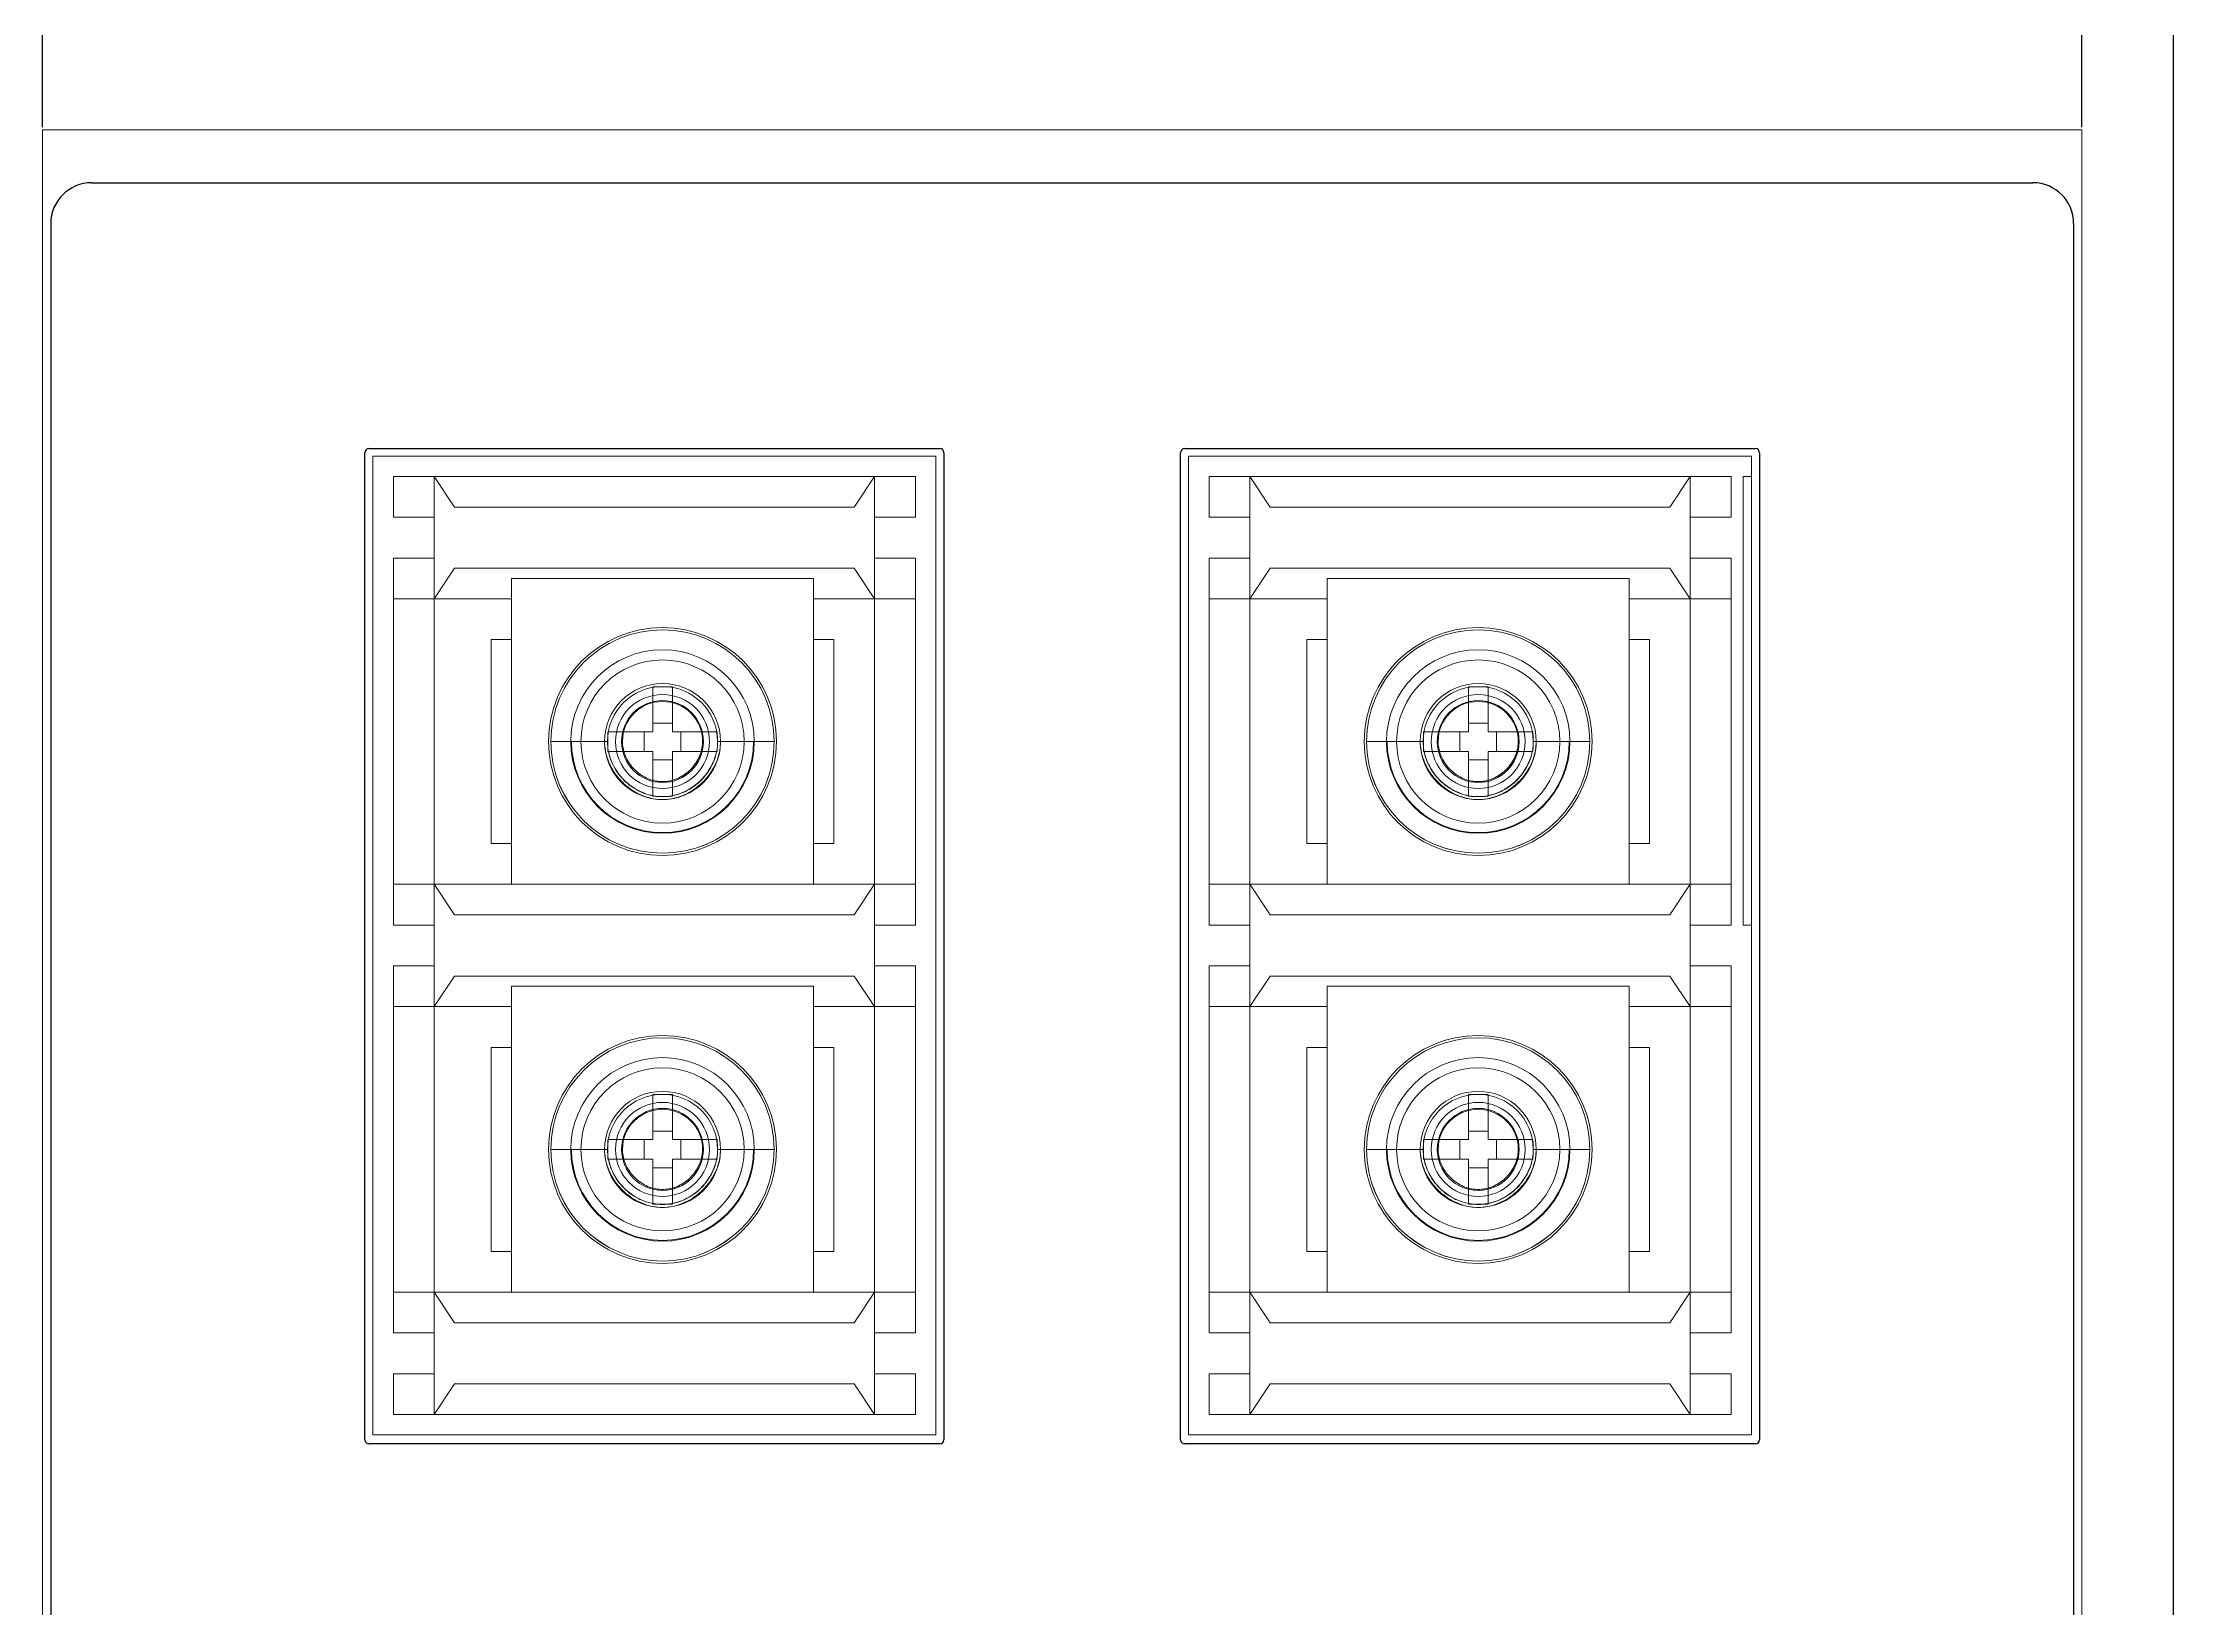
# Model space of a CAD drawing. Header units: millimetres. Extents: x 0 to 1371, y 0 to 812.
# Drawn here: x 361.8 to 414, y 696.6 to 735 of the extents above; entities that cross this region are included whole.
import ezdxf

# ---------------------------------------------------------------- set-up
doc = ezdxf.new("R2010")
doc.units = ezdxf.units.MM
doc.layers.add('DIM', color=6, linetype='Continuous')
doc.layers.add('TOP_SILK', color=6, linetype='Continuous')
doc.layers.add('LINE', color=3, linetype='Continuous', lineweight=15)
doc.dimstyles.get("Standard").update_dxf_attribs({"dimtxt": 0.18, "dimasz": 0.18, "dimexe": 0.18, "dimexo": 0.0625, "dimgap": 0.09, "dimtad": 0, "dimtih": 1, "dimtoh": 1, "dimdec": 4, "dimzin": 0, "dimdsep": 46, "dimtxsty": 'Standard', "dimcen": 0.09, "dimadec": 0, "dimazin": 0, "dimtfac": 1, "dimtdec": 4, "dimtofl": 0, "dimtmove": 0, "dimatfit": 3, "dimfxl": 1, "dimtolj": 1, "dimtzin": 0, "dimarcsym": 0})

# ---------------------------------------------------------------- blocks, each defined once
blk = doc.blocks.new('*D136')
at = {"layer": 'Defpoints', "color": 0, "transparency": 16777216}
for p in [(411.771, 744.068), (361.771, 732.85), (411.771, 732.85)]:
    blk.add_point(p, dxfattribs=at)
at = {"layer": 'DIM', "color": 0, "lineweight": -2, "transparency": 16777216}
for p, q in [((361.771, 732.912), (361.771, 744.248)), ((361.951, 744.068), (386.126, 744.068)), ((411.591, 744.068), (387.416, 744.068)), ((411.771, 732.912), (411.771, 744.248))]:
    blk.add_line(p, q, dxfattribs=at)
at = {"layer": 'DIM', "color": 0, "transparency": 16777216}
for points in [[(361.951, 744.098), (361.951, 744.038), (361.771, 744.068)], [(411.591, 744.098), (411.591, 744.038), (411.771, 744.068)]]:
    blk.add_solid(points, dxfattribs=at)
at = {"layer": 'DIM', "color": 0, "transparency": 16777216, "insert": (386.771, 744.068), "char_height": 0.18, "attachment_point": 5}
blk.add_mtext('\\A1;*50.0000', dxfattribs=at)

msp = doc.modelspace()

# ---------------------------------------------------------------- linework, layer by layer
at = {"color": 18, "true_color": 0x000000}
msp.add_line((414.01674, 607.59969), (414.01674, 761.59969), dxfattribs=at)
at = {"layer": 'LINE', "color": 18, "true_color": 0x000000}
for p, q in [((361.77133, 732.84984), (361.77133, 699.37197)), ((361.77133, 732.84984), (411.77133, 732.84984)), ((411.77133, 732.84984), (411.77133, 699.37197)), ((369.87133, 700.84984), (369.87133, 724.84984)), ((369.87133, 724.84984), (383.67133, 724.84984)), ((383.67133, 724.84984), (383.67133, 700.84984)), ((389.87133, 700.84984), (389.87133, 724.84984)), ((389.87133, 724.84984), (403.67133, 724.84984)), ((403.67133, 724.84984), (403.67133, 700.84984)), ((370.37133, 724.34984), (370.37133, 723.34984)), ((370.37133, 724.34984), (383.17133, 724.34984)), ((371.87133, 723.59984), (371.37133, 724.34984)), ((371.37133, 701.34984), (371.37133, 724.34984)), ((382.17133, 724.34984), (381.67133, 723.59984)), ((382.17133, 701.34984), (382.17133, 724.34984)), ((383.17133, 723.34984), (383.17133, 724.34984)), ((390.37133, 724.34984), (390.37133, 723.34984)), ((390.37133, 724.34984), (403.17133, 724.34984)), ((391.37133, 701.34984), (391.37133, 724.34984)), ((391.87133, 723.59984), (391.37133, 724.34984)), ((402.17133, 724.34984), (401.67133, 723.59984)), ((402.17133, 701.34984), (402.17133, 724.34984)), ((403.17133, 723.34984), (403.17133, 724.34984)), ((403.47133, 724.34984), (403.47133, 713.34984)), ((403.67133, 724.34984), (403.47133, 724.34984)), ((381.67133, 723.59984), (371.87133, 723.59984)), ((401.67133, 723.59984), (391.87133, 723.59984)), ((371.37133, 723.34984), (370.37133, 723.34984)), ((382.17133, 723.34984), (383.17133, 723.34984)), ((391.37133, 723.34984), (390.37133, 723.34984)), ((402.17133, 723.34984), (403.17133, 723.34984)), ((370.37133, 713.34984), (370.37133, 722.34984)), ((371.37133, 722.34984), (370.37133, 722.34984)), ((371.87133, 722.09984), (371.37133, 721.34984)), ((381.67133, 722.09984), (371.87133, 722.09984)), ((382.17133, 721.34984), (381.67133, 722.09984)), ((382.17133, 722.34984), (383.17133, 722.34984)), ((383.17133, 713.34984), (383.17133, 722.34984)), ((390.37133, 713.34984), (390.37133, 722.34984)), ((391.37133, 722.34984), (390.37133, 722.34984)), ((391.87133, 722.09984), (391.37133, 721.34984)), ((401.67133, 722.09984), (391.87133, 722.09984)), ((402.17133, 721.34984), (401.67133, 722.09984)), ((402.17133, 722.34984), (403.17133, 722.34984)), ((403.17133, 713.34984), (403.17133, 722.34984)), ((373.27133, 721.84984), (373.27133, 714.34984)), ((380.67133, 721.84984), (373.27133, 721.84984)), ((380.67133, 714.34984), (380.67133, 721.84984)), ((393.27133, 721.84984), (393.27133, 714.34984)), ((400.67133, 721.84984), (393.27133, 721.84984)), ((400.67133, 714.34984), (400.67133, 721.84984)), ((373.27133, 721.34984), (370.37133, 721.34984)), ((383.17133, 721.34984), (380.67133, 721.34984)), ((393.27133, 721.34984), (390.37133, 721.34984)), ((403.17133, 721.34984), (400.67133, 721.34984)), ((372.77133, 715.34984), (372.77133, 720.34984)), ((372.77133, 720.34984), (373.27133, 720.34984)), ((380.67133, 720.34984), (381.17133, 720.34984)), ((381.17133, 720.34984), (381.17133, 715.34984)), ((392.77133, 715.34984), (392.77133, 720.34984)), ((392.77133, 720.34984), (393.27133, 720.34984)), ((400.67133, 720.34984), (401.17133, 720.34984)), ((401.17133, 720.34984), (401.17133, 715.34984)), ((376.73003, 719.19192), (376.73003, 718.09114)), ((377.21263, 718.09114), (377.21263, 719.19192)), ((396.73003, 719.19192), (396.73003, 718.09114)), ((397.21263, 718.09114), (397.21263, 719.19192)), ((376.73003, 718.09114), (375.62925, 718.09114)), ((376.52178, 718.09114), (376.52178, 717.60854)), ((377.21263, 718.29939), (376.73003, 718.29939)), ((378.3134, 718.09114), (377.21263, 718.09114)), ((377.42087, 717.60854), (377.42087, 718.09114)), ((396.73003, 718.09114), (395.62925, 718.09114)), ((396.52178, 718.09114), (396.52178, 717.60854)), ((397.21263, 718.29939), (396.73003, 718.29939)), ((398.3134, 718.09114), (397.21263, 718.09114)), ((397.42087, 717.60854), (397.42087, 718.09114)), ((374.73904, 717.84984), (374.23284, 717.84984)), ((374.73904, 717.84984), (375.62627, 717.84984)), ((375.62925, 717.60854), (376.73003, 717.60854)), ((376.73003, 717.60854), (376.73003, 716.50776)), ((376.73003, 717.40029), (377.21263, 717.40029)), ((377.21263, 716.50776), (377.21263, 717.60854)), ((377.21263, 717.60854), (378.3134, 717.60854)), ((379.20361, 717.84984), (378.31638, 717.84984)), ((379.20361, 717.84984), (379.70982, 717.84984)), ((394.73904, 717.84984), (394.23284, 717.84984)), ((394.73904, 717.84984), (395.62627, 717.84984)), ((395.62925, 717.60854), (396.73003, 717.60854)), ((396.73003, 717.60854), (396.73003, 716.50776)), ((396.73003, 717.40029), (397.21263, 717.40029)), ((397.21263, 716.50776), (397.21263, 717.60854)), ((397.21263, 717.60854), (398.3134, 717.60854)), ((399.20361, 717.84984), (398.31638, 717.84984)), ((399.20361, 717.84984), (399.70982, 717.84984)), ((373.27133, 715.34984), (372.77133, 715.34984)), ((381.17133, 715.34984), (380.67133, 715.34984)), ((393.27133, 715.34984), (392.77133, 715.34984)), ((401.17133, 715.34984), (400.67133, 715.34984)), ((370.37133, 714.34984), (383.17133, 714.34984)), ((371.87133, 713.59984), (371.37133, 714.34984)), ((382.17133, 714.34984), (381.67133, 713.59984)), ((390.37133, 714.34984), (403.17133, 714.34984)), ((391.87133, 713.59984), (391.37133, 714.34984)), ((402.17133, 714.34984), (401.67133, 713.59984)), ((371.37133, 713.34984), (370.37133, 713.34984)), ((381.67133, 713.59984), (371.87133, 713.59984)), ((382.17133, 713.34984), (383.17133, 713.34984)), ((391.37133, 713.34984), (390.37133, 713.34984)), ((401.67133, 713.59984), (391.87133, 713.59984)), ((402.17133, 713.34984), (403.17133, 713.34984)), ((403.47133, 713.34984), (403.67133, 713.34984)), ((370.37133, 703.34984), (370.37133, 712.34984)), ((371.37133, 712.34984), (370.37133, 712.34984)), ((382.17133, 712.34984), (383.17133, 712.34984)), ((383.17133, 703.34984), (383.17133, 712.34984)), ((390.37133, 703.34984), (390.37133, 712.34984)), ((391.37133, 712.34984), (390.37133, 712.34984)), ((402.17133, 712.34984), (403.17133, 712.34984)), ((403.17133, 703.34984), (403.17133, 712.34984)), ((371.87133, 712.09984), (371.37133, 711.34984)), ((381.67133, 712.09984), (371.87133, 712.09984)), ((373.27133, 711.84984), (373.27133, 704.34984)), ((380.67133, 711.84984), (373.27133, 711.84984)), ((380.67133, 704.34984), (380.67133, 711.84984)), ((382.17133, 711.34984), (381.67133, 712.09984)), ((391.87133, 712.09984), (391.37133, 711.34984)), ((401.67133, 712.09984), (391.87133, 712.09984)), ((393.27133, 711.84984), (393.27133, 704.34984)), ((400.67133, 711.84984), (393.27133, 711.84984)), ((400.67133, 704.34984), (400.67133, 711.84984)), ((402.17133, 711.34984), (401.67133, 712.09984)), ((373.27133, 711.34984), (370.37133, 711.34984)), ((383.17133, 711.34984), (380.67133, 711.34984)), ((393.27133, 711.34984), (390.37133, 711.34984)), ((403.17133, 711.34984), (400.67133, 711.34984)), ((372.77133, 705.34984), (372.77133, 710.34984)), ((372.77133, 710.34984), (373.27133, 710.34984)), ((380.67133, 710.34984), (381.17133, 710.34984)), ((381.17133, 710.34984), (381.17133, 705.34984)), ((392.77133, 705.34984), (392.77133, 710.34984)), ((392.77133, 710.34984), (393.27133, 710.34984)), ((400.67133, 710.34984), (401.17133, 710.34984)), ((401.17133, 710.34984), (401.17133, 705.34984)), ((376.73003, 709.19192), (376.73003, 708.09114)), ((377.21263, 708.09114), (377.21263, 709.19192)), ((396.73003, 709.19192), (396.73003, 708.09114)), ((397.21263, 708.09114), (397.21263, 709.19192)), ((376.73003, 708.09114), (375.62925, 708.09114)), ((376.52178, 708.09114), (376.52178, 707.60854)), ((377.21263, 708.29939), (376.73003, 708.29939)), ((378.3134, 708.09114), (377.21263, 708.09114)), ((377.42087, 707.60854), (377.42087, 708.09114)), ((396.73003, 708.09114), (395.62925, 708.09114)), ((396.52178, 708.09114), (396.52178, 707.60854)), ((397.21263, 708.29939), (396.73003, 708.29939)), ((398.3134, 708.09114), (397.21263, 708.09114)), ((397.42087, 707.60854), (397.42087, 708.09114)), ((374.73904, 707.84984), (374.23284, 707.84984)), ((374.73904, 707.84984), (375.62627, 707.84984)), ((375.62925, 707.60854), (376.73003, 707.60854)), ((376.73003, 707.60854), (376.73003, 706.50776)), ((377.21263, 706.50776), (377.21263, 707.60854)), ((377.21263, 707.60854), (378.3134, 707.60854)), ((379.20361, 707.84984), (378.31638, 707.84984)), ((379.20361, 707.84984), (379.70982, 707.84984)), ((394.73904, 707.84984), (394.23284, 707.84984)), ((394.73904, 707.84984), (395.62627, 707.84984)), ((395.62925, 707.60854), (396.73003, 707.60854)), ((396.73003, 707.60854), (396.73003, 706.50776)), ((397.21263, 706.50776), (397.21263, 707.60854)), ((397.21263, 707.60854), (398.3134, 707.60854)), ((399.20361, 707.84984), (398.31638, 707.84984)), ((399.20361, 707.84984), (399.70982, 707.84984)), ((376.73003, 707.40029), (377.21263, 707.40029)), ((396.73003, 707.40029), (397.21263, 707.40029)), ((373.27133, 705.34984), (372.77133, 705.34984)), ((381.17133, 705.34984), (380.67133, 705.34984)), ((393.27133, 705.34984), (392.77133, 705.34984)), ((401.17133, 705.34984), (400.67133, 705.34984)), ((370.37133, 704.34984), (383.17133, 704.34984)), ((371.87133, 703.59984), (371.37133, 704.34984)), ((382.17133, 704.34984), (381.67133, 703.59984)), ((390.37133, 704.34984), (403.17133, 704.34984)), ((391.87133, 703.59984), (391.37133, 704.34984)), ((402.17133, 704.34984), (401.67133, 703.59984)), ((371.37133, 703.34984), (370.37133, 703.34984)), ((381.67133, 703.59984), (371.87133, 703.59984)), ((382.17133, 703.34984), (383.17133, 703.34984)), ((391.37133, 703.34984), (390.37133, 703.34984)), ((401.67133, 703.59984), (391.87133, 703.59984)), ((402.17133, 703.34984), (403.17133, 703.34984)), ((370.37133, 702.34984), (370.37133, 701.34984)), ((371.37133, 702.34984), (370.37133, 702.34984)), ((382.17133, 702.34984), (383.17133, 702.34984)), ((383.17133, 701.34984), (383.17133, 702.34984)), ((390.37133, 702.34984), (390.37133, 701.34984)), ((391.37133, 702.34984), (390.37133, 702.34984)), ((402.17133, 702.34984), (403.17133, 702.34984)), ((403.17133, 701.34984), (403.17133, 702.34984)), ((371.87133, 702.09984), (371.37133, 701.34984)), ((381.67133, 702.09984), (371.87133, 702.09984)), ((382.17133, 701.34984), (381.67133, 702.09984)), ((391.87133, 702.09984), (391.37133, 701.34984)), ((401.67133, 702.09984), (391.87133, 702.09984)), ((402.17133, 701.34984), (401.67133, 702.09984)), ((383.17133, 701.34984), (370.37133, 701.34984)), ((403.17133, 701.34984), (390.37133, 701.34984)), ((383.67133, 700.84984), (369.87133, 700.84984)), ((403.67133, 700.84984), (389.87133, 700.84984)), ((361.77133, 697.84256), (361.77133, 699.37197)), ((411.77133, 699.37197), (411.77133, 697.84256)), ((361.77133, 697.84256), (361.77133, 646.84156)), ((411.77133, 697.84256), (411.77133, 646.84156))]:
    msp.add_line(p, q, dxfattribs=at)
for centre, radius in [((376.97133, 717.84984), 2.794), ((396.97133, 717.84984), 2.794), ((376.97133, 717.84984), 2), ((396.97133, 717.84984), 2), ((376.97133, 717.84984), 1.15196), ((396.97133, 717.84984), 1.15196), ((376.97133, 717.84984), 1.00446), ((396.97133, 717.84984), 1.00446), ((376.97133, 707.84984), 2.794), ((396.97133, 707.84984), 2.794), ((376.97133, 707.84984), 2), ((396.97133, 707.84984), 2), ((376.97133, 707.84984), 1.15196), ((396.97133, 707.84984), 1.15196), ((376.97133, 707.84984), 1.00446), ((396.97133, 707.84984), 1.00446)]:
    msp.add_circle(centre, radius, dxfattribs=at)
for centre, radius, start, end in [((376.97133, 717.84984), 2.73747, 0, 180), ((396.97133, 717.84984), 2.73747, 0, 180), ((376.97133, 717.84984), 2.24935, 0, 180), ((396.97133, 717.84984), 2.24935, 0, 180), ((376.97133, 717.84984), 1.4224, 0, 180), ((376.97133, 717.84984), 1.34994, 0, 180), ((396.97133, 717.84984), 1.4224, 0, 180), ((396.97133, 717.84984), 1.34994, 0, 180), ((376.97133, 717.84984), 0.98246, 0, 180), ((396.97133, 717.84984), 0.98246, 0, 180), ((376.97133, 717.84984), 2.73849, 180, 0), ((376.97133, 717.84984), 2.73747, 180, 0), ((376.97133, 717.84984), 2.24935, 180, 0), ((376.97133, 717.84984), 2.23228, 180, 0), ((376.97133, 717.84984), 1.4224, 180, 0), ((396.97133, 717.84984), 2.73849, 180, 0), ((396.97133, 717.84984), 2.73747, 180, 0), ((396.97133, 717.84984), 2.24935, 180, 0), ((396.97133, 717.84984), 2.23228, 180, 0), ((396.97133, 717.84984), 1.4224, 180, 0), ((376.97133, 707.84984), 2.73747, 0, 180), ((396.97133, 707.84984), 2.73747, 0, 180), ((376.97133, 707.84984), 2.24935, 0, 180), ((396.97133, 707.84984), 2.24935, 0, 180), ((376.97133, 707.84984), 1.4224, 0, 180), ((376.97133, 707.84984), 1.34994, 0, 180), ((396.97133, 707.84984), 1.4224, 0, 180), ((396.97133, 707.84984), 1.34994, 0, 180), ((376.97133, 707.84984), 0.98246, 0, 180), ((396.97133, 707.84984), 0.98246, 0, 180), ((376.97133, 707.84984), 2.73849, 180, 0), ((376.97133, 707.84984), 2.73747, 180, 0), ((376.97133, 707.84984), 2.24935, 180, 0), ((376.97133, 707.84984), 2.23228, 180, 0), ((376.97133, 707.84984), 1.4224, 180, 0), ((396.97133, 707.84984), 2.73849, 180, 0), ((396.97133, 707.84984), 2.73747, 180, 0), ((396.97133, 707.84984), 2.24935, 180, 0), ((396.97133, 707.84984), 2.23228, 180, 0), ((396.97133, 707.84984), 1.4224, 180, 0)]:
    msp.add_arc(centre, radius, start, end, dxfattribs=at)
for points, start_tangent, end_tangent in [([(377.21263, 719.19192), (377.05179, 719.19458), (376.89086, 719.19458), (376.73003, 719.19192)], (-0.99969531, 0.02468367), (-0.99969531, -0.02468367)), ([(397.21263, 719.19192), (397.05179, 719.19458), (396.89086, 719.19458), (396.73003, 719.19192)], (-0.99969531, 0.02468367), (-0.99969531, -0.02468367)), ([(375.62925, 718.09114), (375.62759, 718.01074), (375.62659, 717.9303), (375.62625, 717.84984)], (-0.02468559, -0.99969526), (0, -1)), ([(378.3164, 717.84984), (378.31607, 717.9303), (378.31507, 718.01074), (378.3134, 718.09114)], (0, 1), (-0.02468559, 0.99969526)), ([(395.62925, 718.09114), (395.62759, 718.01074), (395.62659, 717.9303), (395.62625, 717.84984)], (-0.02468559, -0.99969526), (0, -1)), ([(398.3164, 717.84984), (398.31607, 717.9303), (398.31507, 718.01074), (398.3134, 718.09114)], (0, 1), (-0.02468559, 0.99969526)), ([(375.54893, 717.84984), (375.56973, 717.62302), (375.63438, 717.3913), (375.74328, 717.16494), (375.89202, 716.95593), (376.07501, 716.77257), (376.28397, 716.62324), (376.51073, 716.51367), (376.74327, 716.44847), (376.97133, 716.42744)], (-0.00498404, -0.99998758), (0.99998916, 0.00465552)), ([(375.54893, 717.84984), (375.56991, 717.61838), (375.63452, 717.38444), (375.74303, 717.15732), (375.89103, 716.94897), (376.07337, 716.76709), (376.28178, 716.61979), (376.50842, 716.51211), (376.74137, 716.44815), (376.97133, 716.42744)], (0.00242253, -0.99999707), (0.99999722, -0.00235814)), ([(376.97133, 716.42744), (376.73987, 716.44842), (376.50593, 716.51304), (376.27881, 716.62154), (376.07046, 716.76954), (375.88858, 716.95188), (375.74128, 717.16029), (375.63359, 717.38694), (375.56964, 717.61988), (375.54893, 717.84984)], (-0.99999707, 0.00242253), (-0.00235814, 0.99999722)), ([(375.62139, 717.84984), (375.64188, 717.62335), (375.70382, 717.39862), (375.80666, 717.18306), (375.94595, 716.98728), (376.11728, 716.81728), (376.31325, 716.68009), (376.52741, 716.57963), (376.74921, 716.51961), (376.97133, 716.4999)], (0.00187431, -0.99999824), (0.99999847, -0.00175024)), ([(376.97133, 716.4999), (376.74901, 716.5203), (376.52548, 716.5827), (376.30947, 716.68685), (376.11213, 716.82816), (375.94044, 717.00155), (375.80179, 717.19911), (375.70069, 717.41335), (375.64077, 717.63313), (375.62139, 717.84984)], (-0.99999679, 0.00253301), (-0.00229278, 0.99999737)), ([(375.62625, 717.84984), (375.62659, 717.76938), (375.62759, 717.68894), (375.62925, 717.60854)], (0, -1), (0.02468559, -0.99969526)), ([(376.97133, 716.86738), (376.80953, 716.88223), (376.64685, 716.92764), (376.48964, 717.00344), (376.34602, 717.10628), (376.22106, 717.23247), (376.12016, 717.37625), (376.04658, 717.53217), (376.00297, 717.69212), (375.98887, 717.84984)], (-0.99999679, 0.00253301), (-0.00229278, 0.99999737)), ([(376.97133, 716.4999), (377.19782, 716.52039), (377.42254, 716.58233), (377.63811, 716.68517), (377.83389, 716.82446), (378.00388, 716.9958), (378.14107, 717.19176), (378.24154, 717.40592), (378.30156, 717.62772), (378.32126, 717.84984)], (0.99999824, 0.00187431), (0.00175024, 0.99999847)), ([(377.95379, 717.84984), (377.93894, 717.68804), (377.89353, 717.52536), (377.81773, 717.36815), (377.71489, 717.22453), (377.58869, 717.09958), (377.44492, 716.99867), (377.289, 716.9251), (377.12904, 716.88148), (376.97133, 716.86738)], (-0.00253301, -0.99999679), (-0.99999737, -0.00229278)), ([(376.97133, 716.42744), (377.20278, 716.44842), (377.43672, 716.51304), (377.66384, 716.62154), (377.8722, 716.76954), (378.05408, 716.95188), (378.20137, 717.16029), (378.30906, 717.38694), (378.37301, 717.61988), (378.39373, 717.84984)], (0.99999707, 0.00242253), (0.00235814, 0.99999722)), ([(376.97133, 716.42744), (377.19815, 716.44824), (377.42986, 716.51289), (377.65623, 716.62179), (377.86523, 716.77053), (378.0486, 716.95352), (378.19792, 717.16248), (378.3075, 717.38924), (378.37269, 717.62178), (378.39373, 717.84984)], (0.99998758, -0.00498404), (-0.00465552, 0.99998916)), ([(376.97133, 716.86738), (377.13313, 716.88223), (377.2958, 716.92764), (377.45302, 717.00344), (377.59663, 717.10628), (377.72159, 717.23247), (377.82249, 717.37625), (377.89607, 717.53217), (377.93968, 717.69212), (377.95379, 717.84984)], (0.99999679, 0.00253301), (0.00229278, 0.99999737)), ([(378.32126, 717.84984), (378.30086, 717.62752), (378.23847, 717.40399), (378.13432, 717.18798), (377.99301, 716.99064), (377.81961, 716.81895), (377.62206, 716.68031), (377.40782, 716.57921), (377.18803, 716.51928), (376.97133, 716.4999)], (-0.00253301, -0.99999679), (-0.99999737, -0.00229278)), ([(378.3134, 717.60854), (378.31507, 717.68894), (378.31607, 717.76938), (378.3164, 717.84984)], (0.02468559, 0.99969526), (0, 1)), ([(395.54893, 717.84984), (395.56973, 717.62302), (395.63438, 717.3913), (395.74328, 717.16494), (395.89202, 716.95593), (396.07501, 716.77257), (396.28397, 716.62324), (396.51073, 716.51367), (396.74327, 716.44847), (396.97133, 716.42744)], (-0.00498404, -0.99998758), (0.99998916, 0.00465552)), ([(395.54893, 717.84984), (395.56991, 717.61838), (395.63452, 717.38444), (395.74303, 717.15732), (395.89103, 716.94897), (396.07337, 716.76709), (396.28178, 716.61979), (396.50842, 716.51211), (396.74137, 716.44815), (396.97133, 716.42744)], (0.00242253, -0.99999707), (0.99999722, -0.00235814)), ([(396.97133, 716.42744), (396.73987, 716.44842), (396.50593, 716.51304), (396.27881, 716.62154), (396.07046, 716.76954), (395.88858, 716.95188), (395.74128, 717.16029), (395.63359, 717.38694), (395.56964, 717.61988), (395.54893, 717.84984)], (-0.99999707, 0.00242253), (-0.00235814, 0.99999722)), ([(395.62139, 717.84984), (395.64188, 717.62335), (395.70382, 717.39862), (395.80666, 717.18306), (395.94595, 716.98728), (396.11728, 716.81728), (396.31325, 716.68009), (396.52741, 716.57963), (396.74921, 716.51961), (396.97133, 716.4999)], (0.00187431, -0.99999824), (0.99999847, -0.00175024)), ([(396.97133, 716.4999), (396.74901, 716.5203), (396.52548, 716.5827), (396.30947, 716.68685), (396.11213, 716.82816), (395.94044, 717.00155), (395.80179, 717.19911), (395.70069, 717.41335), (395.64077, 717.63313), (395.62139, 717.84984)], (-0.99999679, 0.00253301), (-0.00229278, 0.99999737)), ([(395.62625, 717.84984), (395.62659, 717.76938), (395.62759, 717.68894), (395.62925, 717.60854)], (0, -1), (0.02468559, -0.99969526)), ([(396.97133, 716.86738), (396.80953, 716.88223), (396.64685, 716.92764), (396.48964, 717.00344), (396.34602, 717.10628), (396.22106, 717.23247), (396.12016, 717.37625), (396.04658, 717.53217), (396.00297, 717.69212), (395.98887, 717.84984)], (-0.99999679, 0.00253301), (-0.00229278, 0.99999737)), ([(396.97133, 716.4999), (397.19782, 716.52039), (397.42254, 716.58233), (397.63811, 716.68517), (397.83389, 716.82446), (398.00388, 716.9958), (398.14107, 717.19176), (398.24154, 717.40592), (398.30156, 717.62772), (398.32126, 717.84984)], (0.99999824, 0.00187431), (0.00175024, 0.99999847)), ([(397.95379, 717.84984), (397.93894, 717.68804), (397.89353, 717.52536), (397.81773, 717.36815), (397.71489, 717.22453), (397.58869, 717.09958), (397.44492, 716.99867), (397.289, 716.9251), (397.12904, 716.88148), (396.97133, 716.86738)], (-0.00253301, -0.99999679), (-0.99999737, -0.00229278)), ([(396.97133, 716.42744), (397.20278, 716.44842), (397.43672, 716.51304), (397.66384, 716.62154), (397.8722, 716.76954), (398.05408, 716.95188), (398.20137, 717.16029), (398.30906, 717.38694), (398.37301, 717.61988), (398.39373, 717.84984)], (0.99999707, 0.00242253), (0.00235814, 0.99999722)), ([(396.97133, 716.42744), (397.19815, 716.44824), (397.42986, 716.51289), (397.65623, 716.62179), (397.86523, 716.77053), (398.0486, 716.95352), (398.19792, 717.16248), (398.3075, 717.38924), (398.37269, 717.62178), (398.39373, 717.84984)], (0.99998758, -0.00498404), (-0.00465552, 0.99998916)), ([(396.97133, 716.86738), (397.13313, 716.88223), (397.2958, 716.92764), (397.45302, 717.00344), (397.59663, 717.10628), (397.72159, 717.23247), (397.82249, 717.37625), (397.89607, 717.53217), (397.93968, 717.69212), (397.95379, 717.84984)], (0.99999679, 0.00253301), (0.00229278, 0.99999737)), ([(398.32126, 717.84984), (398.30086, 717.62752), (398.23847, 717.40399), (398.13432, 717.18798), (397.99301, 716.99064), (397.81961, 716.81895), (397.62206, 716.68031), (397.40782, 716.57921), (397.18803, 716.51928), (396.97133, 716.4999)], (-0.00253301, -0.99999679), (-0.99999737, -0.00229278)), ([(398.3134, 717.60854), (398.31507, 717.68894), (398.31607, 717.76938), (398.3164, 717.84984)], (0.02468559, 0.99969526), (0, 1)), ([(376.73003, 716.50776), (376.81042, 716.5061), (376.89086, 716.50511), (376.97133, 716.50478)], (0.99969531, -0.02468367), (1, 0)), ([(376.97133, 716.50478), (377.05179, 716.50511), (377.13223, 716.5061), (377.21263, 716.50776)], (1, 0), (0.99969531, 0.02468367)), ([(396.73003, 716.50776), (396.81042, 716.5061), (396.89086, 716.50511), (396.97133, 716.50478)], (0.99969531, -0.02468367), (1, 0)), ([(396.97133, 716.50478), (397.05179, 716.50511), (397.13223, 716.5061), (397.21263, 716.50776)], (1, 0), (0.99969531, 0.02468367)), ([(377.21263, 709.19192), (377.05179, 709.19458), (376.89086, 709.19458), (376.73003, 709.19192)], (-0.99969531, 0.02468367), (-0.99969531, -0.02468367)), ([(397.21263, 709.19192), (397.05179, 709.19458), (396.89086, 709.19458), (396.73003, 709.19192)], (-0.99969531, 0.02468367), (-0.99969531, -0.02468367)), ([(375.62925, 708.09114), (375.62759, 708.01074), (375.62659, 707.9303), (375.62625, 707.84984)], (-0.02468559, -0.99969526), (0, -1)), ([(378.3164, 707.84984), (378.31607, 707.9303), (378.31507, 708.01074), (378.3134, 708.09114)], (0, 1), (-0.02468559, 0.99969526)), ([(395.62925, 708.09114), (395.62759, 708.01074), (395.62659, 707.9303), (395.62625, 707.84984)], (-0.02468559, -0.99969526), (0, -1)), ([(398.3164, 707.84984), (398.31607, 707.9303), (398.31507, 708.01074), (398.3134, 708.09114)], (0, 1), (-0.02468559, 0.99969526)), ([(375.54893, 707.84984), (375.56973, 707.62302), (375.63438, 707.3913), (375.74328, 707.16494), (375.89202, 706.95593), (376.07501, 706.77257), (376.28397, 706.62324), (376.51073, 706.51367), (376.74327, 706.44847), (376.97133, 706.42744)], (-0.00498404, -0.99998758), (0.99998916, 0.00465552)), ([(375.54893, 707.84984), (375.56991, 707.61838), (375.63452, 707.38444), (375.74303, 707.15732), (375.89103, 706.94897), (376.07337, 706.76709), (376.28178, 706.61979), (376.50842, 706.51211), (376.74137, 706.44815), (376.97133, 706.42744)], (0.00242253, -0.99999707), (0.99999722, -0.00235814)), ([(376.97133, 706.42744), (376.73987, 706.44842), (376.50593, 706.51304), (376.27881, 706.62154), (376.07046, 706.76954), (375.88858, 706.95188), (375.74128, 707.16029), (375.63359, 707.38694), (375.56964, 707.61988), (375.54893, 707.84984)], (-0.99999707, 0.00242253), (-0.00235814, 0.99999722)), ([(375.62139, 707.84984), (375.64188, 707.62335), (375.70382, 707.39862), (375.80666, 707.18306), (375.94595, 706.98728), (376.11728, 706.81728), (376.31325, 706.68009), (376.52741, 706.57963), (376.74921, 706.51961), (376.97133, 706.4999)], (0.00187431, -0.99999824), (0.99999847, -0.00175024)), ([(376.97133, 706.4999), (376.74901, 706.5203), (376.52548, 706.5827), (376.30947, 706.68685), (376.11213, 706.82816), (375.94044, 707.00155), (375.80179, 707.19911), (375.70069, 707.41335), (375.64077, 707.63313), (375.62139, 707.84984)], (-0.99999679, 0.00253301), (-0.00229278, 0.99999737)), ([(375.62625, 707.84984), (375.62659, 707.76938), (375.62759, 707.68894), (375.62925, 707.60854)], (0, -1), (0.02468559, -0.99969526)), ([(376.97133, 706.86738), (376.80953, 706.88223), (376.64685, 706.92764), (376.48964, 707.00344), (376.34602, 707.10628), (376.22106, 707.23247), (376.12016, 707.37625), (376.04658, 707.53217), (376.00297, 707.69212), (375.98887, 707.84984)], (-0.99999679, 0.00253301), (-0.00229278, 0.99999737)), ([(376.97133, 706.4999), (377.19782, 706.52039), (377.42254, 706.58233), (377.63811, 706.68517), (377.83389, 706.82446), (378.00388, 706.9958), (378.14107, 707.19176), (378.24154, 707.40592), (378.30156, 707.62772), (378.32126, 707.84984)], (0.99999824, 0.00187431), (0.00175024, 0.99999847)), ([(377.95379, 707.84984), (377.93894, 707.68804), (377.89353, 707.52536), (377.81773, 707.36815), (377.71489, 707.22453), (377.58869, 707.09958), (377.44492, 706.99867), (377.289, 706.9251), (377.12904, 706.88148), (376.97133, 706.86738)], (-0.00253301, -0.99999679), (-0.99999737, -0.00229278)), ([(376.97133, 706.42744), (377.20278, 706.44842), (377.43672, 706.51304), (377.66384, 706.62154), (377.8722, 706.76954), (378.05408, 706.95188), (378.20137, 707.16029), (378.30906, 707.38694), (378.37301, 707.61988), (378.39373, 707.84984)], (0.99999707, 0.00242253), (0.00235814, 0.99999722)), ([(376.97133, 706.42744), (377.19815, 706.44824), (377.42986, 706.51289), (377.65623, 706.62179), (377.86523, 706.77053), (378.0486, 706.95352), (378.19792, 707.16248), (378.3075, 707.38924), (378.37269, 707.62178), (378.39373, 707.84984)], (0.99998758, -0.00498404), (-0.00465552, 0.99998916)), ([(376.97133, 706.86738), (377.13313, 706.88223), (377.2958, 706.92764), (377.45302, 707.00344), (377.59663, 707.10628), (377.72159, 707.23247), (377.82249, 707.37625), (377.89607, 707.53217), (377.93968, 707.69212), (377.95379, 707.84984)], (0.99999679, 0.00253301), (0.00229278, 0.99999737)), ([(378.32126, 707.84984), (378.30086, 707.62752), (378.23847, 707.40399), (378.13432, 707.18798), (377.99301, 706.99064), (377.81961, 706.81895), (377.62206, 706.68031), (377.40782, 706.57921), (377.18803, 706.51928), (376.97133, 706.4999)], (-0.00253301, -0.99999679), (-0.99999737, -0.00229278)), ([(378.3134, 707.60854), (378.31507, 707.68894), (378.31607, 707.76938), (378.3164, 707.84984)], (0.02468559, 0.99969526), (0, 1)), ([(395.54893, 707.84984), (395.56973, 707.62302), (395.63438, 707.3913), (395.74328, 707.16494), (395.89202, 706.95593), (396.07501, 706.77257), (396.28397, 706.62324), (396.51073, 706.51367), (396.74327, 706.44847), (396.97133, 706.42744)], (-0.00498404, -0.99998758), (0.99998916, 0.00465552)), ([(395.54893, 707.84984), (395.56991, 707.61838), (395.63452, 707.38444), (395.74303, 707.15732), (395.89103, 706.94897), (396.07337, 706.76709), (396.28178, 706.61979), (396.50842, 706.51211), (396.74137, 706.44815), (396.97133, 706.42744)], (0.00242253, -0.99999707), (0.99999722, -0.00235814)), ([(396.97133, 706.42744), (396.73987, 706.44842), (396.50593, 706.51304), (396.27881, 706.62154), (396.07046, 706.76954), (395.88858, 706.95188), (395.74128, 707.16029), (395.63359, 707.38694), (395.56964, 707.61988), (395.54893, 707.84984)], (-0.99999707, 0.00242253), (-0.00235814, 0.99999722)), ([(395.62139, 707.84984), (395.64188, 707.62335), (395.70382, 707.39862), (395.80666, 707.18306), (395.94595, 706.98728), (396.11728, 706.81728), (396.31325, 706.68009), (396.52741, 706.57963), (396.74921, 706.51961), (396.97133, 706.4999)], (0.00187431, -0.99999824), (0.99999847, -0.00175024)), ([(396.97133, 706.4999), (396.74901, 706.5203), (396.52548, 706.5827), (396.30947, 706.68685), (396.11213, 706.82816), (395.94044, 707.00155), (395.80179, 707.19911), (395.70069, 707.41335), (395.64077, 707.63313), (395.62139, 707.84984)], (-0.99999679, 0.00253301), (-0.00229278, 0.99999737)), ([(395.62625, 707.84984), (395.62659, 707.76938), (395.62759, 707.68894), (395.62925, 707.60854)], (0, -1), (0.02468559, -0.99969526)), ([(396.97133, 706.86738), (396.80953, 706.88223), (396.64685, 706.92764), (396.48964, 707.00344), (396.34602, 707.10628), (396.22106, 707.23247), (396.12016, 707.37625), (396.04658, 707.53217), (396.00297, 707.69212), (395.98887, 707.84984)], (-0.99999679, 0.00253301), (-0.00229278, 0.99999737)), ([(396.97133, 706.4999), (397.19782, 706.52039), (397.42254, 706.58233), (397.63811, 706.68517), (397.83389, 706.82446), (398.00388, 706.9958), (398.14107, 707.19176), (398.24154, 707.40592), (398.30156, 707.62772), (398.32126, 707.84984)], (0.99999824, 0.00187431), (0.00175024, 0.99999847)), ([(397.95379, 707.84984), (397.93894, 707.68804), (397.89353, 707.52536), (397.81773, 707.36815), (397.71489, 707.22453), (397.58869, 707.09958), (397.44492, 706.99867), (397.289, 706.9251), (397.12904, 706.88148), (396.97133, 706.86738)], (-0.00253301, -0.99999679), (-0.99999737, -0.00229278)), ([(396.97133, 706.42744), (397.20278, 706.44842), (397.43672, 706.51304), (397.66384, 706.62154), (397.8722, 706.76954), (398.05408, 706.95188), (398.20137, 707.16029), (398.30906, 707.38694), (398.37301, 707.61988), (398.39373, 707.84984)], (0.99999707, 0.00242253), (0.00235814, 0.99999722)), ([(396.97133, 706.42744), (397.19815, 706.44824), (397.42986, 706.51289), (397.65623, 706.62179), (397.86523, 706.77053), (398.0486, 706.95352), (398.19792, 707.16248), (398.3075, 707.38924), (398.37269, 707.62178), (398.39373, 707.84984)], (0.99998758, -0.00498404), (-0.00465552, 0.99998916)), ([(396.97133, 706.86738), (397.13313, 706.88223), (397.2958, 706.92764), (397.45302, 707.00344), (397.59663, 707.10628), (397.72159, 707.23247), (397.82249, 707.37625), (397.89607, 707.53217), (397.93968, 707.69212), (397.95379, 707.84984)], (0.99999679, 0.00253301), (0.00229278, 0.99999737)), ([(398.32126, 707.84984), (398.30086, 707.62752), (398.23847, 707.40399), (398.13432, 707.18798), (397.99301, 706.99064), (397.81961, 706.81895), (397.62206, 706.68031), (397.40782, 706.57921), (397.18803, 706.51928), (396.97133, 706.4999)], (-0.00253301, -0.99999679), (-0.99999737, -0.00229278)), ([(398.3134, 707.60854), (398.31507, 707.68894), (398.31607, 707.76938), (398.3164, 707.84984)], (0.02468559, 0.99969526), (0, 1)), ([(376.73003, 706.50776), (376.81042, 706.5061), (376.89086, 706.50511), (376.97133, 706.50478)], (0.99969531, -0.02468367), (1, 0)), ([(376.97133, 706.50478), (377.05179, 706.50511), (377.13223, 706.5061), (377.21263, 706.50776)], (1, 0), (0.99969531, 0.02468367)), ([(396.73003, 706.50776), (396.81042, 706.5061), (396.89086, 706.50511), (396.97133, 706.50478)], (0.99969531, -0.02468367), (1, 0)), ([(396.97133, 706.50478), (397.05179, 706.50511), (397.13223, 706.5061), (397.21263, 706.50776)], (1, 0), (0.99969531, 0.02468367))]:
    msp.add_spline(points, degree=3, dxfattribs=dict(at, start_tangent=start_tangent, end_tangent=end_tangent))
at = {"layer": 'TOP_SILK', "color": 18, "true_color": 0x000000}
for p, q in [((362.97133, 731.55054), (410.57133, 731.55054)), ((361.97133, 730.55054), (361.97133, 614.1515)), ((411.57133, 730.55054), (411.57133, 614.1515)), ((369.67133, 700.73101), (369.67133, 724.93101)), ((369.77133, 725.03101), (383.77133, 725.03101)), ((383.87133, 724.93101), (383.87133, 700.73101)), ((389.67133, 700.73101), (389.67133, 724.93101)), ((389.77133, 725.03101), (403.77133, 725.03101)), ((403.87133, 724.93101), (403.87133, 700.73101)), ((383.77133, 700.63101), (369.77133, 700.63101)), ((403.77133, 700.63101), (389.77133, 700.63101))]:
    msp.add_line(p, q, dxfattribs=at)
for centre, radius, start, end in [((362.97133, 730.55054), 1, 90, 180), ((410.57133, 730.55054), 1, 0, 90), ((369.77133, 724.93101), 0.1, 90, 180), ((383.77133, 724.93101), 0.1, 0, 90), ((389.77133, 724.93101), 0.1, 90, 180), ((403.77133, 724.93101), 0.1, 0, 90), ((369.77133, 700.73101), 0.1, 180, 270), ((383.77133, 700.73101), 0.1, 270, 0), ((389.77133, 700.73101), 0.1, 180, 270), ((403.77133, 700.73101), 0.1, 270, 0)]:
    msp.add_arc(centre, radius, start, end, dxfattribs=at)

# ---------------------------------------------------------------- dimensions: what is measured, and where the dimension line sits
at = {"layer": 'DIM', "color": 18, "true_color": 0x000000}
dim = msp.add_linear_dim(base=(411.77133, 744.06796), p1=(361.77133, 732.84984), p2=(411.77133, 732.84984), text='*<>', dimstyle='Standard', override={"dimscale": 1}, dxfattribs=at)
dim.commit()
dim.dimension.update_dxf_attribs({"geometry": '*D136', "text_midpoint": (386.77133, 744.06796)})

doc.saveas('drawing.dxf')
